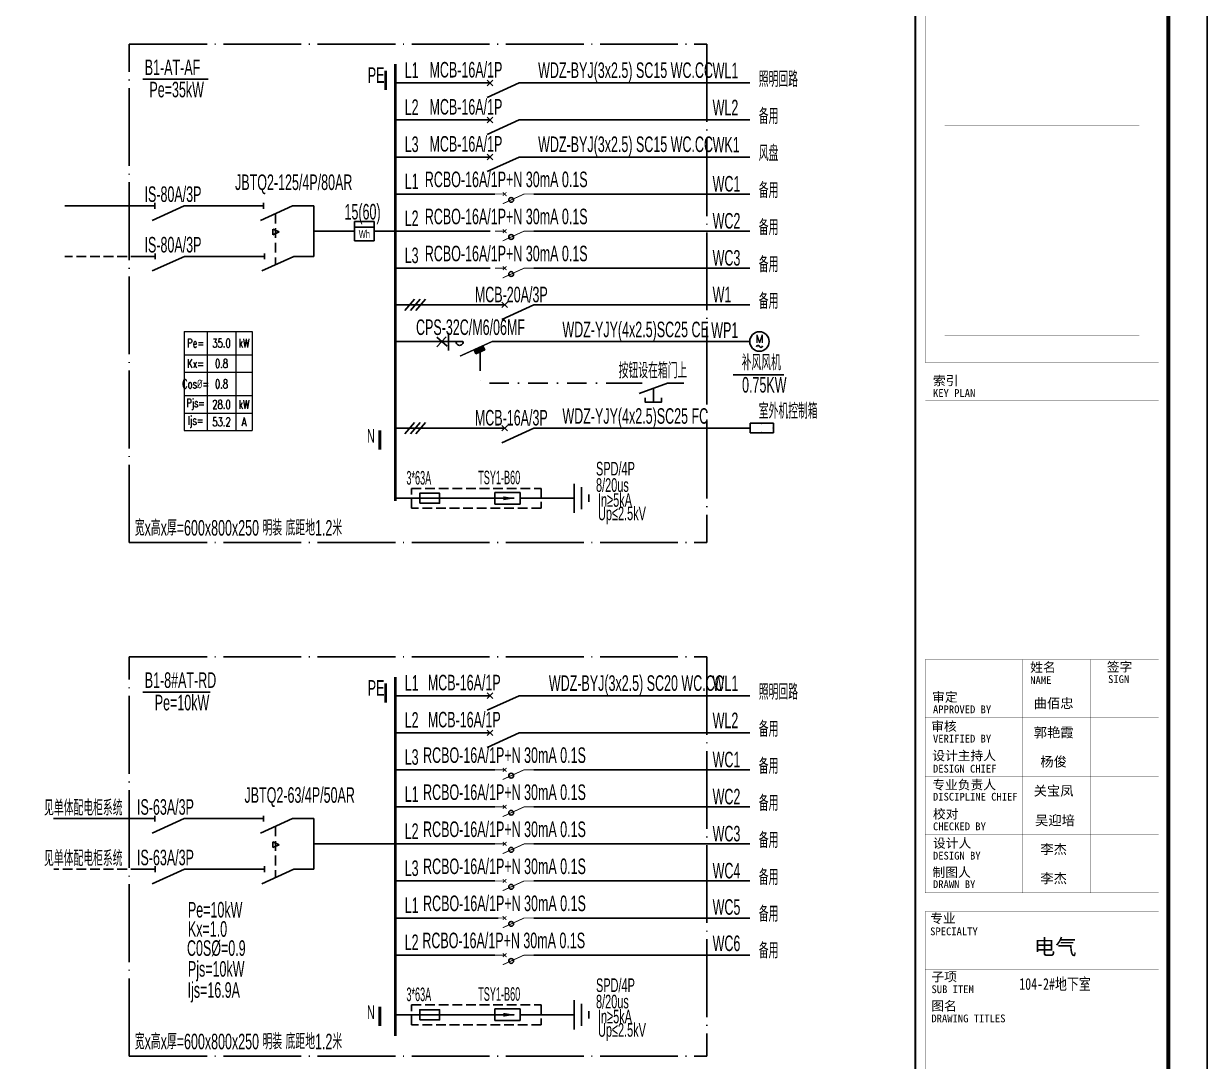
# Model space of a CAD drawing. Extents: x 776418 to 2076422, y -1170708 to 498544.
# Drawn here: x 983115 to 1013531, y -482909 to -456239 of the extents above; entities that cross this region are included whole.
import ezdxf
from ezdxf.enums import TextEntityAlignment as Align

# ---------------------------------------------------------------- set-up
doc = ezdxf.new("R2010")
doc.units = 0
doc.header["$LTSCALE"] = 1000
doc.header["$MEASUREMENT"] = 0
for name, pattern in [('CONTINOUS', [0]), ('DASH', [0.35, 0.25, -0.1]), ('DASHDOT', [1, 0.5, -0.25, 0, -0.25]), ('DOTE', [2.42, 2, -0.2, 0.02, -0.2]), ('HIDDEN', [0.375, 0.25, -0.125])]:
    doc.linetypes.add(name, pattern=pattern)
doc.layers.get('0').update_dxf_attribs({"linetype": 'CONTINUOUS'})
doc.layers.get('Defpoints').update_dxf_attribs({"linetype": 'CONTINUOUS'})
for name, color, linetype in [('D-TEXT', 7, 'CONTINUOUS'), ('DOTLN', 2, 'DASH'), ('DQ', 255, 'CONTINOUS'), ('EL-1', 4, 'DASH'), ('ELEMENT', 3, 'CONTINUOUS'), ('EQUIP', 3, 'CONTINUOUS'), ('EQUIP-动力', 3, 'CONTINUOUS'), ('EQUIP-箱柜', 3, 'CONTINUOUS'), ('PUB_TEXT', 255, 'CONTINUOUS'), ('SHEET_LINE', 6, 'CONTINUOUS'), ('SHEET_TEXT', 7, 'CONTINUOUS'), ('TEL_TEXT', 3, 'CONTINUOUS'), ('TEL_TITLE', 7, 'CONTINUOUS'), ('WIRE-动力', 2, 'CONTINUOUS'), ('WIRE-照明', 1, 'CONTINUOUS'), ('WIRE-系统', 4, 'CONTINUOUS'), ('字', 7, 'CONTINUOUS')]:
    doc.layers.add(name, color=color, linetype=linetype)
doc.styles.add('_COMPLEX', font='ROS', dxfattribs={"width": 0.6, "bigfont": 'JD'})
doc.styles.add('_JD', font='ros.shx', dxfattribs={"width": 0.8, "bigfont": 'JD.shx'})
doc.styles.add('_TCH_LABEL', font='COMPLEX', dxfattribs={"bigfont": 'GBCBIG'})
doc.styles.add('_TEL_DIM', font='SIMPLEX', dxfattribs={"width": 0.7, "height": 3.5, "bigfont": 'HZTXT'})
doc.styles.add('DIM_FONT', font='SIMPLEX', dxfattribs={"width": 0.7, "bigfont": 'GBCBIG'})
doc.styles.get("Standard").update_dxf_attribs({"font": 'gbenor.shx', "bigfont": 'gbcbig.shx'})
doc.styles.add('华文细黑', font='STXIHEI.TTF')

# ---------------------------------------------------------------- blocks, each defined once
blk = doc.blocks.new('M_M7')
for p, q in [((-0.25, -0.2), (0, -0.75)), ((-0.047, -0.297), (0.047, -0.203)), ((-0.047, -0.203), (0.047, -0.297))]:
    blk.add_line(p, q)
for points in [[(0, 0), (0, -0.25)], [(0, -0.75), (0, -1)]]:
    blk.add_lwpolyline(points)
at = {"width": 0.8, "flags": 9}
blk.add_attdef('S', (0.25, -0.5), '', height=0.2, dxfattribs=at)
blk = doc.blocks.new('$element$00000525')
at = {"const_width": 0.0233}
for points in [[(0, 0), (0, -0.25)], [(-0.25, -0.2), (0, -0.75), (0, -1)], [(-0.047, -0.203), (0.047, -0.297)], [(0.047, -0.203), (-0.047, -0.297)]]:
    blk.add_lwpolyline(points, dxfattribs=at)
blk.add_circle((-0.151, -0.417), 0.0615)
at = {"flags": 9}
blk.add_attdef('S', (0, 0), '', height=0.00000667, dxfattribs=at)
blk = doc.blocks.new('M_M8')
for p, q in [((-0.25, -0.2), (0, -0.75)), ((0.05, -0.25), (-0.05, -0.25))]:
    blk.add_line(p, q)
for points in [[(0, 0), (0, -0.25)], [(0, -0.75), (0, -1)]]:
    blk.add_lwpolyline(points)
at = {"style": 'DIM_FONT', "width": 0.8, "flags": 9}
blk.add_attdef('S', (0.25, -0.5), '', height=0.2, dxfattribs=at)
blk = doc.blocks.new('_LINKPT1')
blk.add_line((0, 0), (0, 0))
blk = doc.blocks.new('M_Z15DKY')
for p, q in [((0.5, 0.5), (-0.5, 0.5)), ((-0.5, 0.5), (-0.5, -0.5)), ((-0.5, 0.2), (0.5, 0.2)), ((0.5, -0.5), (0.5, 0.5)), ((-0.5, -0.5), (0.5, -0.5))]:
    blk.add_line(p, q)
for p in [(-0.5, 0), (0, 0.5), (0.5, 0), (0, -0.5)]:
    blk.add_blockref('_LINKPT1', p)
at = {"style": '_COMPLEX', "width": 0.6}
blk.add_text('Wh', height=0.4, dxfattribs=at).set_placement((0, -0.35), align=Align.CENTER)
at = {"width": 0.8, "flags": 9}
blk.add_attdef('A', (0, 0), '', height=0.00002, dxfattribs=at)
blk = doc.blocks.new('$element$00000577')
at = {"const_width": 0.0233}
for points in [[(0, 0), (0, -0.25)], [(-0.25, -0.2), (0, -0.75), (0, -1)]]:
    blk.add_lwpolyline(points, dxfattribs=at)
blk.add_arc((-0.008, -0.192), 0.0589, 81.8699, 278.1301)
at = {"flags": 9}
blk.add_attdef('S', (0, 0), '', height=0.00000667, dxfattribs=at)
blk = doc.blocks.new('$element$00000544')
for points in [[(0, 0), (0, -0.283)], [(-0.25, -0.333), (-0.324, -0.333), (-0.324, -0.617), (-0.25, -0.617)], [(0, -1), (0, -0.721), (-0.176, -0.235)], [(-0.324, -0.478), (-0.087, -0.478)]]:
    blk.add_lwpolyline(points)
at = {"flags": 9}
blk.add_attdef('S', (0, 0), '', height=0.00000667, dxfattribs=at)
blk = doc.blocks.new('$equip$00001811')
blk.add_circle((0, 0), 0.5)
for centre, radius, start, end in [((-0.073, -0.273), 0.0768, 17.22719, 184.21643), ((0.073, -0.227), 0.0769, 197.25914, 5.11794)]:
    blk.add_arc(centre, radius, start, end)
at = {"color": 7, "style": '_TEL_DIM'}
blk.add_attdef('$TEXT$', text='', height=0.4, dxfattribs=at).set_placement((0.001, 0.137), align=Align.MIDDLE_CENTER)
at = {"color": 7, "style": '_TEL_DIM', "flags": 1}
blk.add_attdef('A', text='', height=0.00002, dxfattribs=at).set_placement((0, 0), align=Align.MIDDLE_CENTER)
blk = doc.blocks.new('A$C51FB5BAD')
at = {"layer": 'SHEET_LINE', "const_width": 50}
blk.add_lwpolyline([(-6500, -57400), (0, -57400), (0, -6150), (-6500, -6150)], close=True, dxfattribs=at)
at = {"layer": 'SHEET_LINE', "const_width": 5}
for points in [[(-6250, -15740), (-6250, -33443)], [(-6250, -33443), (-250, -33443), (-250, -15740)], [(-5750, -27343), (-750, -27343)], [(-5750, -32740), (-750, -32740)], [(-6250, -33443), (-250, -33443)], [(-6250, -34426), (-250, -34426)], [(-6250, -47074), (-250, -47074), (-250, -41074), (-6250, -41074), (-6250, -47074)], [(-3750, -41074), (-3750, -47074)], [(-2000, -41074), (-2000, -47074)], [(-6250, -41824), (-250, -41824)], [(-6250, -42574), (-250, -42574)], [(-6250, -43324), (-250, -43324)], [(-6250, -44074), (-250, -44074)], [(-6250, -44824), (-250, -44824)], [(-6250, -45574), (-250, -45574)], [(-6250, -46324), (-250, -46324)], [(-6250, -47550), (-250, -47550), (-250, -56400), (-6250, -56400), (-6250, -47550)], [(-6250, -49050), (-250, -49050)], [(-6250, -49800), (-250, -49800)]]:
    blk.add_lwpolyline(points, dxfattribs=at)
at = {"layer": 'SHEET_TEXT', "style": '华文细黑'}
for s, height, p in [('索引', 240, (-6050, -33786)), ('KEY PLAN', 200, (-6050, -34126)), ('姓名', 240, (-3550, -41153)), ('签字', 240, (-1581, -41143)), ('NAME', 200, (-3550, -41504)), ('SIGN', 200, (-1550, -41480)), ('审定', 240, (-6073, -41919)), ('APPROVED BY', 200, (-6050, -42256)), ('审核', 240, (-6095, -42671)), ('VERIFIED BY', 200, (-6050, -43009)), ('设计主持人', 240, (-6068, -43424)), ('DESIGN CHIEF', 200, (-6050, -43781)), ('专业负责人', 240, (-6067, -44174)), ('DISCIPLINE CHIEF', 200, (-6050, -44502)), ('校对', 240, (-6050, -44924)), ('CHECKED BY', 200, (-6050, -45263)), ('设计人', 240, (-6050, -45674)), ('DESIGN BY', 200, (-6050, -46017)), ('制图人', 240, (-6061, -46424)), ('DRAWN BY', 200, (-6050, -46750)), ('专业', 240, (-6123, -47607)), ('SPECIALTY', 200, (-6123, -47962)), ('子项', 240, (-6088, -49108)), ('SUB ITEM', 200, (-6088, -49450)), ('图名', 240, (-6091, -49859)), ('DRAWING TITLES', 200, (-6091, -50200))]:
    blk.add_text(s, height=height, dxfattribs=at).set_placement(p, align=Align.TOP_LEFT)
at = {"layer": '字', "insert": (-2908, -48482), "char_height": 400, "width": 78154.16, "attachment_point": 5, "style": '华文细黑'}
blk.add_mtext('电气', dxfattribs=at)
blk = doc.blocks.new('*T179')
at = {"layer": 'Defpoints', "color": 8, "linetype": 'ByBlock', "lineweight": 0, "transparency": 16777216}
for p, q in [((0, 0), (1749, 0)), ((0, 0), (0, -2550)), ((593, 0), (593, -2550)), ((1332, 0), (1332, -2550)), ((1749, 0), (1749, -2550)), ((0, -600), (1749, -600)), ((0, -1050), (1749, -1050)), ((0, -1650), (1749, -1650)), ((0, -2100), (1749, -2100)), ((0, -2550), (1749, -2550))]:
    blk.add_line(p, q, dxfattribs=at)
at = {"color": 0, "transparency": 16777216, "attachment_point": 5, "style": '_TEL_DIM'}
for s, insert, char_height, width in [('Pe=', (297, -300), 225, 593.32), ('35.0', (962, -300), 225, 738.01), ('kW', (1540, -300), 225, 417.31), ('Kx=', (297, -825), 225, 593.32), ('0.8', (962, -825), 225, 738.01), ('Cos{\\fISOCPEUR|b0|i0|c0|p34;%%C}=', (297, -1350), 225, 593.32), ('0.8', (962, -1350), 225, 738.01), ('Pjs=', (297, -1875), 210, 593.32), ('28.0', (962, -1875), 225, 738.01), ('kW', (1540, -1875), 225, 417.31), ('Ijs=', (297, -2325), 225, 593.32), ('53.2', (962, -2325), 225, 738.01), ('A', (1540, -2325), 225, 417.31)]:
    blk.add_mtext(s, dxfattribs=dict(at, insert=insert, char_height=char_height, width=width))
blk = doc.blocks.new('M_M24')
for p, q in [((-0.25, -0.375), (0.25, -0.375)), ((-0.1875, -0.5), (0.1875, -0.5)), ((-0.0625, -0.625), (0.0625, -0.625))]:
    blk.add_line(p, q)
blk.add_lwpolyline([(0, 0), (0, -0.375)])
at = {"width": 0.8, "flags": 9}
blk.add_attdef('S', (0.25, -0.5), '', height=0.2, dxfattribs=at)
blk = doc.blocks.new('M_M17')
for p, q in [((-0.1, -0.717), (-0.1, -0.283)), ((-0.1, -0.283), (0.1, -0.283)), ((0, -0.383), (0, -0.717)), ((0.1, -0.283), (0.1, -0.717)), ((0.1, -0.717), (-0.1, -0.717))]:
    blk.add_line(p, q)
for points in [[(0, 0), (0, -0.283)], [(0, -0.717), (0, -1)]]:
    blk.add_lwpolyline(points)
for points in [[(-0.033, -0.567), (0.033, -0.567), (0, -0.367), (0.033, -0.567)], [(0.033, -0.567), (0, -0.367), (-0.033, -0.567), (0.033, -0.567)], [(0, -0.367), (-0.033, -0.567), (0.033, -0.567), (0, -0.367)]]:
    blk.add_solid(points)
at = {"width": 0.8, "flags": 9}
blk.add_attdef('S', (0.25, -0.5), '', height=0.2, dxfattribs=at)
blk = doc.blocks.new('$equip$00001413')
for p, q in [((0.75, 0.6), (-0.75, 0.6)), ((-0.75, 0.6), (-0.75, 0)), ((-0.75, 0), (0.75, 0)), ((0.75, 0), (0.75, 0.6))]:
    blk.add_line(p, q)
for p in [(-0.75, 0.3), (0, 0.6), (0, 0), (0.75, 0.3)]:
    blk.add_point(p)
at = {"style": '_TCH_LABEL', "flags": 9}
blk.add_attdef('A', (0, 0), '', height=0.00002, dxfattribs=at)

msp = doc.modelspace()

# ---------------------------------------------------------------- hatches: boundary and pattern name
h = msp.add_hatch()
h.set_pattern_fill('ANSI31', color=256, scale=10, style=0)
h.set_pattern_definition([(45, (793944.658, -495199.8056), (-0.707106781, 0.707106781), [])])
h.paths.add_polyline_path([(994962, -464620), (994915, -464517), (994688, -464620), (994735, -464723)])

# ---------------------------------------------------------------- linework, layer by layer
at = {"linetype": 'DOTE'}
for p, q in [((985826, -469576), (985826, -456763)), ((985826, -456763), (1000672, -456763)), ((1000672, -456763), (1000672, -469576)), ((985826, -469576), (1000672, -469576)), ((985826, -482778), (985826, -472513)), ((985826, -472513), (1000672, -472513)), ((1000672, -472513), (1000672, -482778)), ((985826, -482778), (1000672, -482778))]:
    msp.add_line(p, q, dxfattribs=at)
for p, q in [((993970, -464290), (993729, -464547)), ((993729, -464294), (993994, -464527)), ((986179, -473418), (987903, -473418))]:
    msp.add_line(p, q)
at = {"linetype": 'DASHDOT'}
for p in [(994849, -464661, 0), (998582, -465479, 0)]:
    msp.add_line(p, (994849, -465479, 0), dxfattribs=at)
at = {"linetype": 'Continuous', "const_width": 72.9}
for points in [[(992419, -457446), (992419, -457943)], [(992267, -466695), (992267, -467192)], [(992419, -473196), (992419, -473693)], [(992267, -481502), (992267, -481999)]]:
    msp.add_lwpolyline(points, dxfattribs=at)
msp.add_lwpolyline([(994735, -464723), (994962, -464620), (994915, -464517), (994688, -464620)], close=True)
at = {"layer": 'D-TEXT'}
for p, q in [((986179, -457668), (987856, -457668)), ((1001350, -465267), (1002650, -465267))]:
    msp.add_line(p, q, dxfattribs=at)
at = {"layer": 'DOTLN', "linetype": 'DASH'}
for points in [[(993082, -468182), (996411, -468182), (996411, -468692), (993082, -468692)], [(993082, -481457), (996411, -481457), (996411, -481967), (993082, -481967)]]:
    msp.add_lwpolyline(points, close=True, dxfattribs=at)
at = {"layer": 'EL-1'}
for p, q in [((986120, -462220), (984174, -462220)), ((986120, -477970), (983886, -477970))]:
    msp.add_line(p, q, dxfattribs=at)
at = {"layer": 'ELEMENT'}
for points in [[(993294, -468567), (993294, -468307), (993804, -468307), (993804, -468567)], [(993294, -481842), (993294, -481582), (993804, -481582), (993804, -481842)]]:
    msp.add_lwpolyline(points, close=True, dxfattribs=at)
at = {"layer": 'TEL_TITLE'}
msp.add_lwpolyline([(908431, -489906), (1013531, -489906), (1013531, -430506), (908431, -430506)], close=True, dxfattribs=at)
at = {"layer": 'TEL_TITLE', "const_width": 100}
msp.add_lwpolyline([(910931, -488906), (1012531, -488906), (1012531, -431506), (910931, -431506)], close=True, dxfattribs=at)
at = {"layer": 'WIRE-动力'}
for p, q in [((993160, -463319), (992912, -463612)), ((993300, -463319), (993052, -463612)), ((993440, -463319), (993192, -463612)), ((993160, -466486), (992912, -466779)), ((993300, -466486), (993052, -466779)), ((993440, -466486), (993192, -466779))]:
    msp.add_line(p, q, dxfattribs=at)
at = {"layer": 'WIRE-照明'}
for p, q in [((994724, -457762), (992667, -457762)), ((994724, -458714), (992667, -458714)), ((994758, -459666), (992667, -459666)), ((995224, -460618), (992667, -460618)), ((990213, -460921), (990573, -460921)), ((990573, -460921), (990573, -462220)), ((989521, -461517), (989521, -461665)), ((989521, -461517), (989680, -461591)), ((989521, -461665), (989680, -461591)), ((990573, -461571), (991620, -461571)), ((992120, -461571), (992667, -461571)), ((995099, -461571), (992667, -461571)), ((990209, -462220), (990573, -462220)), ((995099, -462523), (992667, -462523)), ((995099, -463466), (992667, -463466)), ((995529, -464408), (1001772, -464408)), ((995099, -466633), (992667, -466633)), ((992667, -468437), (994794, -468437)), ((996294, -468437), (997107, -468437)), ((994724, -473512), (992667, -473512)), ((994724, -474464), (992667, -474464)), ((995224, -475416), (992667, -475416)), ((995224, -476369), (992667, -476369)), ((990213, -476671), (990573, -476671)), ((990573, -476671), (990573, -477970)), ((989521, -477268), (989521, -477415)), ((989521, -477268), (989680, -477341)), ((989521, -477415), (989680, -477341)), ((990573, -477321), (992667, -477321)), ((995224, -477321), (992667, -477321)), ((990209, -477970), (990573, -477970)), ((995224, -478273), (992667, -478273)), ((995224, -479225), (992667, -479225)), ((995304, -479225), (992667, -479225)), ((995224, -480178), (992667, -480178)), ((992667, -481712), (994794, -481712)), ((996294, -481712), (997107, -481712))]:
    msp.add_line(p, q, dxfattribs=at)
at = {"layer": 'WIRE-照明', "linetype": 'ByBlock'}
for p, q in [((996224, -457762), (1001772, -457762)), ((996224, -458714), (1001772, -458714)), ((996224, -459666), (1001772, -459666)), ((996224, -460618), (1001772, -460618)), ((996224, -461571), (1001772, -461571)), ((996224, -462523), (1001772, -462523)), ((996599, -463466), (1001772, -463466)), ((996599, -466633), (1001772, -466633)), ((996224, -473512), (1001772, -473512)), ((996224, -474464), (1001772, -474464)), ((996224, -475416), (1001772, -475416)), ((996224, -475416), (1001772, -475416)), ((996224, -476369), (1001772, -476369)), ((996224, -477321), (1001772, -477321)), ((996224, -478273), (1001772, -478273)), ((996224, -479225), (1001772, -479225)), ((996224, -479225), (1001772, -479225)), ((996224, -480178), (1001772, -480178))]:
    msp.add_line(p, q, dxfattribs=at)
at = {"layer": 'WIRE-照明', "linetype": 'Continuous'}
for p, q in [((986113, -460921), (984174, -460921)), ((988900, -460921), (987613, -460921)), ((987620, -462220), (988932, -462220)), ((992667, -464408), (993727, -464408)), ((992667, -464408), (994198, -464408)), ((994029, -464183), (994029, -464642)), ((986113, -476671), (983883, -476671)), ((988900, -476671), (987613, -476671)), ((987620, -477970), (988932, -477970))]:
    msp.add_line(p, q, dxfattribs=at)
at = {"layer": 'WIRE-照明', "linetype": 'HIDDEN'}
for p, q in [((989582, -461122), (989582, -462436)), ((989582, -476872), (989582, -478186))]:
    msp.add_line(p, q, dxfattribs=at)
at = {"layer": 'WIRE-照明', "color": 1, "const_width": 66.5}
for points in [[(992667, -457278), (992667, -468509)], [(992667, -473029), (992667, -482255)]]:
    msp.add_lwpolyline(points, dxfattribs=at)

# ---------------------------------------------------------------- block references
for name, p in [('A$C51FB5BAD', (1012531, -431506)), ('*T179', (987237, -464149))]:
    msp.add_blockref(name, p)
at = {"layer": 'DQ', "xscale": 1500, "yscale": 1500, "zscale": 1500}
for name, p, rotation in [('M_M7', (994724, -457762), 89.99999999999993), ('M_M7', (994724, -458714), 89.99999999999993), ('M_M7', (994724, -459666), 89.99999999999993), ('M_M8', (986113, -460921), 90), ('M_M8', (988900, -460921), 90), ('M_M8', (986120, -462220), 90), ('M_M8', (988932, -462220), 90), ('M_M7', (994724, -473512), 89.99999999999993), ('M_M7', (994724, -474464), 89.99999999999993), ('M_M8', (986113, -476671), 90), ('M_M8', (988900, -476671), 90), ('M_M8', (986120, -477970), 90), ('M_M8', (988932, -477970), 90)]:
    msp.add_blockref(name, p, dxfattribs=dict(at, rotation=rotation))
at = {"layer": 'ELEMENT'}
for name, p, xscale, yscale, zscale, rotation in [('$element$00000525', (995224, -460618), 1000, 1000, 1000, 90), ('$element$00000525', (995224, -461571), 1000, 1000, 1000, 90), ('$element$00000525', (995224, -462523), 1000, 1000, 1000, 90), ('M_M7', (995099, -463466), 1500, 1500, 1500, 89.99999999999993), ('$element$00000577', (994029, -464408), 1500, 1500, 1500, 90), ('M_M7', (995099, -466633), 1500, 1500, 1500, 89.99999999999993), ('M_M24', (996700, -468437), 1500, 1500, 1500, 90), ('M_M17', (996294, -468437), -1500, 1500, 1500, 270), ('$element$00000525', (995224, -475416), 1000, 1000, 1000, 90), ('$element$00000525', (995224, -476369), 1000, 1000, 1000, 90), ('$element$00000525', (995224, -477321), 1000, 1000, 1000, 90), ('$element$00000525', (995224, -478273), 1000, 1000, 1000, 90), ('$element$00000525', (995224, -479225), 1000, 1000, 1000, 90), ('$element$00000525', (995224, -479225), 1000, 1000, 1000, 90), ('$element$00000525', (995224, -480178), 1000, 1000, 1000, 90), ('M_M24', (996700, -481712), 1500, 1500, 1500, 90), ('M_M17', (996294, -481712), -1500, 1500, 1500, 270)]:
    msp.add_blockref(name, p, dxfattribs=dict(at, xscale=xscale, yscale=yscale, zscale=zscale, rotation=rotation))
at = {"layer": 'EQUIP', "xscale": 500, "yscale": 500, "zscale": 500}
msp.add_blockref('M_Z15DKY', (991870, -461571), dxfattribs=at)
at = {"layer": 'EQUIP-动力', "xscale": 500, "yscale": 500, "zscale": 500}
msp.add_blockref('$equip$00001811', (1002022, -464408), dxfattribs=at).add_auto_attribs({'$TEXT$': 'M'})
at = {"layer": 'EQUIP-箱柜', "xscale": 400, "yscale": 400, "zscale": 400}
msp.add_blockref('$equip$00001413', (1002080, -466751), dxfattribs=at)
at = {"layer": 'WIRE-系统', "xscale": 1500, "yscale": 1500, "zscale": 1500, "rotation": 90}
msp.add_blockref('$element$00000544', (998582, -465479, 0), dxfattribs=at)

# ---------------------------------------------------------------- texts
at = {"layer": 'D-TEXT', "style": '_JD', "width": 0.6}
for s, p in [('B1-AT-AF', (986226, -457560)), ('PE', (991957, -457761)), ('L1', (992906, -457633)), ('MCB-16A/1P', (993543, -457623)), ('WDZ-BYJ(3x2.5) SC15 WC.CC', (996335, -457634)), ('WL1', (1000819, -457643)), ('照明回路', (1002005, -457865)), ('Pe=35kW', (986346, -458132)), ('L2', (992906, -458585)), ('MCB-16A/1P', (993543, -458576)), ('WL2', (1000819, -458595)), ('备用', (1002005, -458818)), ('L3', (992906, -459538)), ('MCB-16A/1P', (993543, -459528)), ('WDZ-BYJ(3x2.5) SC15 WC.CC', (996335, -459538)), ('WK1', (1000819, -459548)), ('风盘', (1002005, -459770)), ('JBTQ2-125/4P/80AR', (988547, -460514)), ('L1', (992906, -460490)), ('RCBO-16A/1P+N 30mA 0.1S', (993423, -460441)), ('WC1', (1000819, -460554)), ('IS-80A/3P', (986220, -460821)), ('备用', (1002005, -460722)), ('L2', (992906, -461442)), ('RCBO-16A/1P+N 30mA 0.1S', (993423, -461394)), ('WC2', (1000819, -461506)), ('备用', (1002005, -461674)), ('IS-80A/3P', (986220, -462120)), ('L3', (992906, -462394)), ('RCBO-16A/1P+N 30mA 0.1S', (993423, -462346)), ('WC3', (1000819, -462458)), ('备用', (1002005, -462627)), ('MCB-20A/3P', (994709, -463400)), ('W1', (1000819, -463401)), ('备用', (1002005, -463569)), ('CPS-32C/M6/06MF', (993197, -464240)), ('WDZ-YJY(4x2.5)SC25 CE', (996959, -464298)), ('WP1', (1000783, -464315)), ('补风风机', (1001565, -465150)), ('按钮设在箱门上', (998404, -465355, 0)), ('0.75KW', (1001576, -465721, -124)), ('室外机控制箱', (1002005, -466395)), ('MCB-16A/3P', (994709, -466567)), ('WDZ-YJY(4x2.5)SC25 FC', (996959, -466522)), ('宽x高x厚=600x800x250 明装 底距地1.2米', (985971, -469397)), ('B1-8#AT-RD', (986226, -473311)), ('MCB-16A/1P', (993500, -473374)), ('WDZ-BYJ(3x2.5) SC20 WC.CC', (996611, -473387)), ('PE', (991957, -473511)), ('L1', (992906, -473383)), ('WL1', (1000819, -473393)), ('照明回路', (1002005, -473615)), ('Pe=10kW', (986484, -473888)), ('L2', (992906, -474335)), ('WL2', (1000819, -474346)), ('备用', (1002005, -474568)), ('L3', (992906, -475288)), ('RCBO-16A/1P+N 30mA 0.1S', (993379, -475239)), ('WC1', (1000819, -475352)), ('备用', (1002005, -475520)), ('JBTQ2-63/4P/50AR', (988789, -476264)), ('L1', (992906, -476240)), ('RCBO-16A/1P+N 30mA 0.1S', (993379, -476191)), ('WC2', (1000819, -476304)), ('IS-63A/3P', (986027, -476571)), ('备用', (1002005, -476472)), ('L2', (992906, -477192)), ('RCBO-16A/1P+N 30mA 0.1S', (993379, -477144)), ('WC3', (1000819, -477256)), ('备用', (1002005, -477425)), ('IS-63A/3P', (986027, -477870)), ('L3', (992906, -478145)), ('RCBO-16A/1P+N 30mA 0.1S', (993379, -478096)), ('WC4', (1000819, -478208)), ('备用', (1002005, -478377)), ('L1', (992906, -479097)), ('RCBO-16A/1P+N 30mA 0.1S', (993379, -479048)), ('WC5', (1000819, -479142)), ('Pe=10kW', (987335, -479212, 147236)), ('备用', (1002005, -479320)), ('Kx=1.0', (987335, -479707)), ('L2', (992906, -480049)), ('RCBO-16A/1P+N 30mA 0.1S', (993360, -480001)), ('WC6', (1000819, -480075)), ('C0S%%C=0.9', (987311, -480198, 147236)), ('备用', (1002005, -480262)), ('Pjs=10kW', (987335, -480733, 147236)), ('Ijs=16.9A', (987326, -481276, 147236)), ('宽x高x厚=600x800x250 明装 底距地1.2米', (985971, -482599))]:
    msp.add_text(s, height=400, dxfattribs=at).set_placement(p)
msp.add_text('MCB-16A/1P', height=400, rotation=360, dxfattribs=at).set_placement((993500, -474326))
at = {"layer": 'PUB_TEXT', "style": '_JD', "width": 0.6}
msp.add_text('15(60)', height=400, dxfattribs=at).set_placement((991359, -461273))
at = {"layer": 'SHEET_TEXT', "style": '华文细黑'}
msp.add_text('吴迎培', height=250, dxfattribs=at).set_placement((1009105, -476589), align=Align.TOP_LEFT)
for tag, p in [('曲佰忠', (1009582, -473581)), ('郭艳霞', (1009582, -474331)), ('杨俊', (1009582, -475081)), ('关宝凤', (1009582, -475831)), ('李杰', (1009582, -477331)), ('李杰', (1009582, -478081))]:
    msp.add_attdef(tag, text='', height=250, dxfattribs=at).set_placement(p, align=Align.TOP_CENTER)
at = {"layer": 'TEL_TEXT', "linetype": 'Continuous', "style": '_JD', "width": 0.6}
for p in [(991936, -467010), (991936, -481818)]:
    msp.add_text('N', height=350, dxfattribs=at).set_placement(p)
at = {"layer": 'TEL_TEXT', "ltscale": 2, "style": '_COMPLEX'}
for s, width, p in [('SPD/4P', 0.6, (997822, -467851)), ('3*63A', 0.5, (992950, -468086)), ('TSY1-B60', 0.5, (994795, -468078)), ('8/20us', 0.6, (997822, -468272)), ('In≥5kA', 0.6, (997874, -468656)), ('Up≤2.5kV', 0.6, (997874, -469001)), ('SPD/4P', 0.6, (997822, -481126)), ('3*63A', 0.5, (992950, -481362)), ('TSY1-B60', 0.5, (994795, -481353)), ('8/20us', 0.6, (997822, -481547)), ('In≥5kA', 0.6, (997874, -481932)), ('Up≤2.5kV', 0.6, (997874, -482277))]:
    msp.add_text(s, height=350, dxfattribs=dict(at, width=width)).set_placement(p)
at = {"layer": 'TEL_TEXT', "color": 7, "style": '_JD', "width": 0.6}
for p in [(983639, -476593), (983639, -477892)]:
    msp.add_text('见单体配电柜系统', height=400, dxfattribs=at).set_placement(p)
at = {"layer": '字', "style": '华文细黑', "width": 0.75}
msp.add_text('104-2#地下室', height=300, dxfattribs=at).set_placement((1008698, -481070))

doc.saveas('drawing.dxf')
